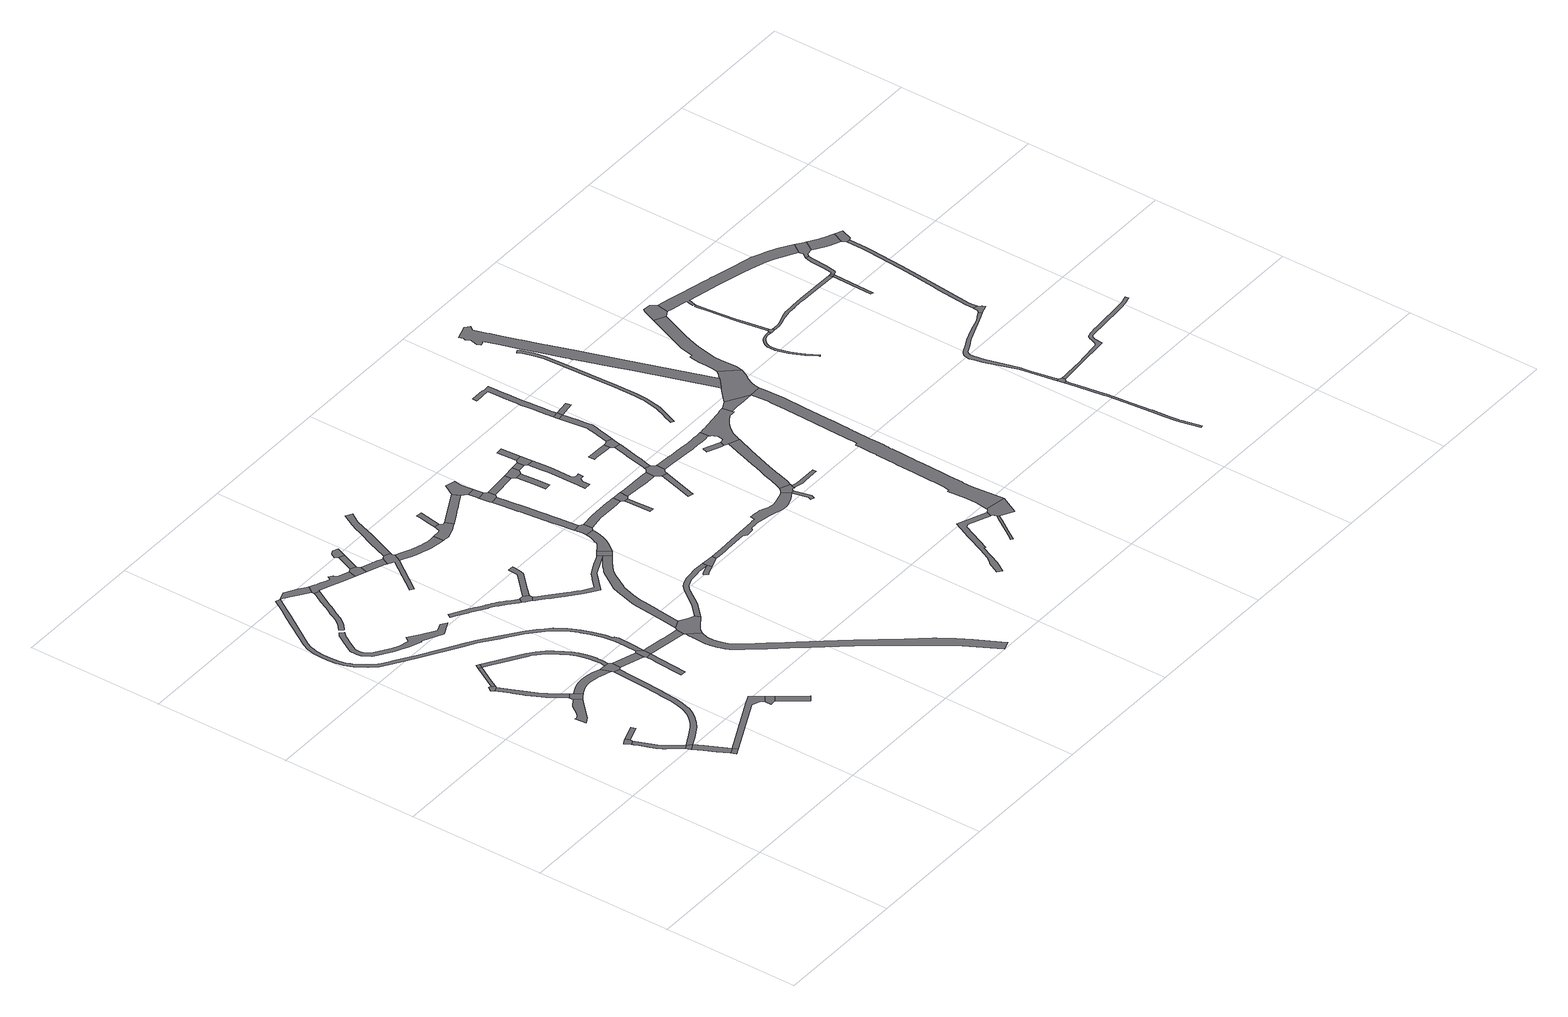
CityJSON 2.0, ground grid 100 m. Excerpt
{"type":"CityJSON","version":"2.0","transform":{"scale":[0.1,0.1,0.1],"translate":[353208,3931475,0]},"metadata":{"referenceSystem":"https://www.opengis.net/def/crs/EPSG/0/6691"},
"CityObjects":{
"road1":{"type":"Road","geometry":[{"type":"MultiSurface","lod":"1","boundaries":[[[0,1,2,3,4,5,6]]]}]},
"road2":{"type":"Road","attributes":{"RoadStructureAttribute.sectionType":"1"},"geometry":[{"type":"MultiSurface","lod":"1","boundaries":[[[7,8,9,10,11,12,6,5,13,14,15,16,17,18,19,20]]]}]},
"road3":{"type":"Road","geometry":[{"type":"MultiSurface","lod":"1","boundaries":[[[19,21,22,20]]]}]},
"road4":{"type":"Road","geometry":[{"type":"MultiSurface","lod":"1","boundaries":[[[0,23,24,25,26,1]]]}]},
"road5":{"type":"Road","attributes":{"RoadStructureAttribute.sectionType":"7"},"geometry":[{"type":"MultiSurface","lod":"1","boundaries":[[[27,28,29,30,31,32,22,21]]]}]},
"road6":{"type":"Road","geometry":[{"type":"MultiSurface","lod":"1","boundaries":[[[29,33,34,30]]]}]},
"road7":{"type":"Road","attributes":{"RoadStructureAttribute.sectionType":"1"},"geometry":[{"type":"MultiSurface","lod":"1","boundaries":[[[35,36,37,38,39,40,41,42,43,44,45,46]]]}]},
"road8":{"type":"Road","geometry":[{"type":"MultiSurface","lod":"1","boundaries":[[[47,48,49,50,51,52,53,54,55]]]}]},
"road9":{"type":"Road","attributes":{"RoadStructureAttribute.sectionType":"1"},"geometry":[{"type":"MultiSurface","lod":"1","boundaries":[[[52,56,57,58,59,60,61,62,63,64,65,66,67,68,69,70,71,72,73,74,75,53]]]}]},
"road10":{"type":"Road","attributes":{"RoadStructureAttribute.sectionType":"1"},"geometry":[{"type":"MultiSurface","lod":"1","boundaries":[[[76,77,55,54,78,79]]]}]},
"road11":{"type":"Road","geometry":[{"type":"MultiSurface","lod":"1","boundaries":[[[80,68,67,46,45,81,82,83]]]}]},
"road12":{"type":"Road","attributes":{"RoadStructureAttribute.sectionType":"1"},"geometry":[{"type":"MultiSurface","lod":"1","boundaries":[[[84,85,86,87,88,89,90,91,92,93,94,95,96,97,20,22,98,99,100,101,102,103,104,105,106,107,108,109,110,111,112,113,114,115]]]}]},
"road13":{"type":"Road","geometry":[{"type":"MultiSurface","lod":"1","boundaries":[[[116,117,76,79]]]}]},
"road14":{"type":"Road","attributes":{"RoadStructureAttribute.sectionType":"1"},"geometry":[{"type":"MultiSurface","lod":"1","boundaries":[[[118,119,30,34,120,121,122,123,124]]]}]},
"road15":{"type":"Road","attributes":{"RoadStructureAttribute.sectionType":"1"},"geometry":[{"type":"MultiSurface","lod":"1","boundaries":[[[125,126,127,128,129,130,131,132,133,134,135,136,137,138,139,140,141,142,143,144,145,146,147,148,80,83]]]}]},
"road16":{"type":"Road","attributes":{"RoadStructureAttribute.sectionType":"1"},"geometry":[{"type":"MultiSurface","lod":"1","boundaries":[[[149,150,151,152,153,154,155,156,157,158,159,160,161,162,163,164,165,166,167,168,169,170,171,172,173,174,175,176,177,178,179,180,181,182,183,184,185]]]}]},
"road17":{"type":"Road","attributes":{"RoadStructureAttribute.sectionType":"1"},"geometry":[{"type":"MultiSurface","lod":"1","boundaries":[[[186,187,188,189,190,191,192,193,194,195,196,197,198,199,200,201,202,203,204,205,206,207,208,209,210,211,212,213,214,215,216,217,218,219,220,221,222,116,79]]]}]},
"road18":{"type":"Road","attributes":{"RoadStructureAttribute.sectionType":"1"},"geometry":[{"type":"MultiSurface","lod":"1","boundaries":[[[223,224,225,226,227,228,229,230,231,232,233,234,235,236,237,238,239,240,241,242,243,244,245,246,247,248,249,250,251,252,253,254,255,256,257,258,259,260,261,262,263,264,265,266,267,268,269,270,271,272,273,274,275,276,277,278,279,280,281,282,283,284,285,286,287,288,289,290,291,292,293,294,295,296,297,298,299]]]}]},
"road19":{"type":"Road","attributes":{"RoadStructureAttribute.sectionType":"1"},"geometry":[{"type":"MultiSurface","lod":"1","boundaries":[[[300,301,302,303,304,305,306,307,308,309,310,311,312,313,314,315,316,317,318,319,320,321,322]]]}]},
"road20":{"type":"Road","geometry":[{"type":"MultiSurface","lod":"1","boundaries":[[[323,204,203,137,136,84,115,324]]]}]},
"road21":{"type":"Road","geometry":[{"type":"MultiSurface","lod":"1","boundaries":[[[325,124,123,326,327,328]]]}]},
"road22":{"type":"Road","attributes":{"RoadStructureAttribute.sectionType":"1"},"geometry":[{"type":"MultiSurface","lod":"1","boundaries":[[[329,330,331,332,333,334,299]]]}]},
"road23":{"type":"Road","attributes":{"RoadStructureAttribute.sectionType":"1"},"geometry":[{"type":"MultiSurface","lod":"1","boundaries":[[[335,336,337,338,325,328]]]}]},
"road24":{"type":"Road","attributes":{"RoadStructureAttribute.sectionType":"7"},"geometry":[{"type":"MultiSurface","lod":"1","boundaries":[[[339,340,323,324]]]}]},
"road25":{"type":"Road","attributes":{"RoadStructureAttribute.sectionType":"1"},"geometry":[{"type":"MultiSurface","lod":"1","boundaries":[[[341,342,343,344,345,346,347]]]}]},
"road26":{"type":"Road","geometry":[{"type":"MultiSurface","lod":"1","boundaries":[[[347,260,259,340,339,341]]]}]},
"road27":{"type":"Road","geometry":[{"type":"MultiSurface","lod":"1","boundaries":[[[321,348,349,350,351,352,353,354,355,356,357,358,359,360,361,362,363,331,330,322]]]}]},
"road28":{"type":"Road","attributes":{"RoadStructureAttribute.sectionType":"1"},"geometry":[{"type":"MultiSurface","lod":"1","boundaries":[[[364,365,366,367,368,369,370,371,372,373,374,375,376,377,378,379,380,381,382,383,384,385,386,387,388,389,390,391,392,393,394,395]]]}]},
"road29":{"type":"Road","attributes":{"RoadStructureAttribute.sectionType":"1"},"geometry":[{"type":"MultiSurface","lod":"1","boundaries":[[[396,397,398,399,400,401,402,260,347,403]]]}]},
"road30":{"type":"Road","geometry":[{"type":"MultiSurface","lod":"1","boundaries":[[[404,405,353,352,406,407]]]}]},
"road31":{"type":"Road","attributes":{"RoadStructureAttribute.sectionType":"1"},"geometry":[{"type":"MultiSurface","lod":"1","boundaries":[[[405,404,408,409]]]}]},
"road32":{"type":"Road","geometry":[{"type":"MultiSurface","lod":"1","boundaries":[[[410,411,412,413,414,415,364,395]]]}]},
"road33":{"type":"Road","attributes":{"RoadStructureAttribute.sectionType":"1"},"geometry":[{"type":"MultiSurface","lod":"1","boundaries":[[[416,417,418,419,420,421,422,423,424,425,426]]]}]},
"road34":{"type":"Road","geometry":[{"type":"MultiSurface","lod":"1","boundaries":[[[406,427,428,421,420,429,430,431,432,433,434,435,407]]]}]},
"road35":{"type":"Road","geometry":[{"type":"MultiSurface","lod":"1","boundaries":[[[408,436,437,438,439,409]]]}]},
"road36":{"type":"Road","geometry":[{"type":"MultiSurface","lod":"1","boundaries":[[[440,441,442,443,444,445,446,447,448,449,450,451,452,453,454,396,403]]]}]},
"road37":{"type":"Road","attributes":{"RoadStructureAttribute.sectionType":"1"},"geometry":[{"type":"MultiSurface","lod":"1","boundaries":[[[414,455,456,457,458,459,460,461,462,463,464,465,415]]]}]},
"road38":{"type":"Road","geometry":[{"type":"MultiSurface","lod":"1","boundaries":[[[425,466,467,468,469,470,471,472,473,474,475,476,477,478,479,480,481,482,483,484,485,486,487,488,489,490,491,492,493,494,495,496,497,426]]]}]},
"road39":{"type":"Road","attributes":{"RoadStructureAttribute.sectionType":"1"},"geometry":[{"type":"MultiSurface","lod":"1","boundaries":[[[498,499,500,501,502,503,504,505,506,507,508,509,510,511,512,513,514,515,516,413,412,517,518,519,520,521,522,523,524,525,526,527,528,529,530,531,532,533,534,535,536]]]}]},
"road40":{"type":"Road","attributes":{"RoadStructureAttribute.sectionType":"1"},"geometry":[{"type":"MultiSurface","lod":"1","boundaries":[[[440,537,538,539,540,541,542,543,544,545,546,547,548,549,550,551,552,553,554,555,556,557,558,559,560,561,562,563,564,565,566,567,568,569,570,571,572,573,574,575,576,577,578,579,580,581,582,583,584,585,586,587,588,589,590,591,592,593,594,595,596,597,598,599,600,601,602,603,441]]]}]},
"road41":{"type":"Road","attributes":{"RoadStructureAttribute.sectionType":"1"},"geometry":[{"type":"MultiSurface","lod":"1","boundaries":[[[418,604,605,606,607,608,609,610,611,612,613,419]]]}]},
"road42":{"type":"Road","attributes":{"RoadStructureAttribute.sectionType":"1"},"geometry":[{"type":"MultiSurface","lod":"1","boundaries":[[[614,615,616,617,618,619,620,621,622,623,624,625,626,627,628,629,630,454,453,631,632,633,634,635,636,637,638,639,640,641,642,643,644,645,646,647,648,536]]]}]},
"road43":{"type":"Road","attributes":{"RoadStructureAttribute.sectionType":"1"},"geometry":[{"type":"MultiSurface","lod":"1","boundaries":[[[649,650,651,652,653,654,655,656,657,448,447,658,659,660,661,662,663,664,665,666,667]]]}]},
"road44":{"type":"Road","geometry":[{"type":"MultiSurface","lod":"1","boundaries":[[[668,669,670,671,672,673,481,480,674,675,676,677,678,679,680,681,682,683]]]}]},
"road45":{"type":"Road","attributes":{"RoadStructureAttribute.sectionType":"1"},"geometry":[{"type":"MultiSurface","lod":"1","boundaries":[[[684,685,686,687,688,668,683]]]}]},
"road46":{"type":"Road","geometry":[{"type":"MultiSurface","lod":"1","boundaries":[[[689,690,691,692,693,694,498,536,648]]]}]},
"road47":{"type":"Road","attributes":{"RoadStructureAttribute.sectionType":"1"},"geometry":[{"type":"MultiSurface","lod":"1","boundaries":[[[695,696,697,698,699,667]]]}]},
"road48":{"type":"Road","attributes":{"RoadStructureAttribute.sectionType":"1"},"geometry":[{"type":"MultiSurface","lod":"1","boundaries":[[[700,701,702,703,704,705,706,707,692,691,708,709,710,711,712,713,714,715,716,717]]]}]},
"road49":{"type":"Road","attributes":{"RoadStructureAttribute.sectionType":"1"},"geometry":[{"type":"MultiSurface","lod":"1","boundaries":[[[718,719,720,721,722,681,680,723,724,725,726,727,728,729,730]]]}]},
"road50":{"type":"Road","geometry":[{"type":"MultiSurface","lod":"1","boundaries":[[[649,667,699,731,732]]]}]},
"road51":{"type":"Road","geometry":[{"type":"MultiSurface","lod":"1","boundaries":[[[733,734,735,736,737,738,739,740,700,717]]]}]},
"road52":{"type":"Road","attributes":{"RoadStructureAttribute.sectionType":"1"},"geometry":[{"type":"MultiSurface","lod":"1","boundaries":[[[741,742,743,744,745,746,747,748,749,750,751,736,735,752,753,754,755,756,757,758,759,760,761,762,763,764,765,766]]]}]},
"road53":{"type":"Road","geometry":[{"type":"MultiSurface","lod":"1","boundaries":[[[767,768,769,766,765,770,771]]]}]},
"road54":{"type":"Road","geometry":[{"type":"MultiSurface","lod":"1","boundaries":[[[772,773,774,775,776,718,730,777,778,779,780,781,782,783,784,785,786]]]}]},
"road55":{"type":"Road","attributes":{"RoadStructureAttribute.sectionType":"1"},"geometry":[{"type":"MultiSurface","lod":"1","boundaries":[[[787,778,777,788,768,767]]]}]},
"road56":{"type":"Road","attributes":{"RoadStructureAttribute.sectionType":"1"},"geometry":[{"type":"MultiSurface","lod":"1","boundaries":[[[789,790,791,792,793,794,795,796,797,798,799,800,801,802,803,734,733]]]}]},
"road57":{"type":"Road","attributes":{"RoadStructureAttribute.sectionType":"1"},"geometry":[{"type":"MultiSurface","lod":"1","boundaries":[[[770,804,805,771]]]}]},
"road58":{"type":"Road","attributes":{"RoadStructureAttribute.sectionType":"1"},"geometry":[{"type":"MultiSurface","lod":"1","boundaries":[[[806,807,808,809]]]}]},
"road59":{"type":"Road","attributes":{"RoadStructureAttribute.sectionType":"1"},"geometry":[{"type":"MultiSurface","lod":"1","boundaries":[[[810,811,812,813,814,815]]]}]},
"road60":{"type":"Road","geometry":[{"type":"MultiSurface","lod":"1","boundaries":[[[816,817,794,793,806,809,818,819]]]}]},
"road61":{"type":"Road","attributes":{"RoadStructureAttribute.sectionType":"1"},"geometry":[{"type":"MultiSurface","lod":"1","boundaries":[[[731,820,821,822,823,824,825,826,827,828,829,830,831,832,833,834,835,836,837,838,839,840,841,842,843,844,845,846,847,848,849,850,851,852,853,854,855,856,857,858,859,860,861,862,863,732]]]}]},
"road62":{"type":"Road","geometry":[{"type":"MultiSurface","lod":"1","boundaries":[[[804,815,814,864,865,805]]]}]},
"road63":{"type":"Road","attributes":{"RoadStructureAttribute.sectionType":"1"},"geometry":[{"type":"MultiSurface","lod":"1","boundaries":[[[866,865,864,867]]]}]},
"road64":{"type":"Road","geometry":[{"type":"MultiSurface","lod":"1","boundaries":[[[868,869,870,871,872,873,874,875,876,877,878,879,880,881,882,883,884]]]}]},
"road65":{"type":"Road","geometry":[{"type":"MultiSurface","lod":"1","boundaries":[[[884,883,885,886,866,867]]]}]},
"road66":{"type":"Road","attributes":{"RoadStructureAttribute.sectionType":"1"},"geometry":[{"type":"MultiSurface","lod":"1","boundaries":[[[887,888,889,890,891,892,819,818,893,894,895,896,897,898,899,900,901,902]]]}]},
"road67":{"type":"Road","attributes":{"RoadStructureAttribute.sectionType":"1"},"geometry":[{"type":"MultiSurface","lod":"1","boundaries":[[[885,903,904,886]]]}]},
"road68":{"type":"Road","attributes":{"RoadStructureAttribute.sectionType":"1"},"geometry":[{"type":"MultiSurface","lod":"1","boundaries":[[[905,906,907,908,909,910]]]}]},
"road69":{"type":"Road","geometry":[{"type":"MultiSurface","lod":"1","boundaries":[[[911,912,913,914,915,916,917,902,901,918,905,910]]]}]},
"road70":{"type":"Road","attributes":{"RoadStructureAttribute.sectionType":"1"},"geometry":[{"type":"MultiSurface","lod":"1","boundaries":[[[919,920,921,922,923,924,925,926,927,928,929,930,931,932,933,934,935,936,937,938]]]}]},
"road71":{"type":"Road","attributes":{"RoadStructureAttribute.sectionType":"1"},"geometry":[{"type":"MultiSurface","lod":"1","boundaries":[[[939,940,941,942,943,944,945,946]]]}]},
"road72":{"type":"Road","attributes":{"RoadStructureAttribute.sectionType":"1"},"geometry":[{"type":"MultiSurface","lod":"1","boundaries":[[[842,947,948,949,950,951,952,953]]]}]},
"road73":{"type":"Road","attributes":{"RoadStructureAttribute.sectionType":"1"},"geometry":[{"type":"MultiSurface","lod":"1","boundaries":[[[915,954,955,956,957,958,959,960,961,962,963,964,965,966,967,968,969,916]]]}]},
"road74":{"type":"Road","geometry":[{"type":"MultiSurface","lod":"1","boundaries":[[[970,971,972,973,974,975,976,843,842,953]]]}]},
"road75":{"type":"Road","geometry":[{"type":"MultiSurface","lod":"1","boundaries":[[[945,962,961,977,978,979,980,981,946]]]}]},
"road76":{"type":"Road","attributes":{"RoadStructureAttribute.sectionType":"1"},"geometry":[{"type":"MultiSurface","lod":"1","boundaries":[[[982,983,984,985,986,987,988,989,990,991,992]]]}]},
"road77":{"type":"Road","attributes":{"RoadStructureAttribute.sectionType":"1"},"geometry":[{"type":"MultiSurface","lod":"1","boundaries":[[[972,993,994,995,996,997,998,999,1000,1001,1002,973]]]}]},
"road78":{"type":"Road","attributes":{"RoadStructureAttribute.sectionType":"1"},"geometry":[{"type":"MultiSurface","lod":"1","boundaries":[[[1003,1004,1005,1006,1007,1008,1009,1010,1011,1012,1013,1014,1015,1016,1017,1018,913,912,1019,1020,1021,1022,1023,1024,1025,1026,1027,1028,1029,1030,1031]]]}]},
"road79":{"type":"Road","attributes":{"RoadStructureAttribute.sectionType":"1"},"geometry":[{"type":"MultiSurface","lod":"1","boundaries":[[[979,1032,1033,1034,1035,1036,1037,1038,1039,1040,1041,1042,1043,1044,1045,1046,1047,1048,1049,1050,1051,1052,980]]]}]},
"road80":{"type":"Road","attributes":{"RoadStructureAttribute.sectionType":"1"},"geometry":[{"type":"MultiSurface","lod":"1","boundaries":[[[1053,1054,1055,1056,1057,1058,1059,1060,1061,1062,1063,1064,975,974,1065,1066,1067,1068,1069,1070,1071,1072,1073]]]}]},
"road81":{"type":"Road","geometry":[{"type":"MultiSurface","lod":"1","boundaries":[[[1074,1075,1045,1044,1076]]]}]},
"road82":{"type":"Road","attributes":{"RoadStructureAttribute.sectionType":"1"},"geometry":[{"type":"MultiSurface","lod":"1","boundaries":[[[1077,1078,1079,1080,1081,1082,1083,1084,1085,1086,1087,1088,1089,1090,1091,1092,1093,1094,1095,1096,1097,1098,1099,1100,1101,1102,1103,1104,1105,1106,1107,1108,1109,1110,1111,1112,1113,1114,1115,1116,1117,1118,1119,1074,1076]]]}]},
"road83":{"type":"Road","geometry":[{"type":"MultiSurface","lod":"1","boundaries":[[[1120,1121,982,992,1122,1123,1124,1125,919,938]]]}]},
"road84":{"type":"Road","geometry":[{"type":"MultiSurface","lod":"1","boundaries":[[[1126,1127,1128,1129,1130,1131,1132,1133]]]}]},
"road85":{"type":"Road","attributes":{"RoadStructureAttribute.sectionType":"1"},"geometry":[{"type":"MultiSurface","lod":"1","boundaries":[[[1044,1134,1135,1076]]]}]},
"road86":{"type":"Road","geometry":[{"type":"MultiSurface","lod":"1","boundaries":[[[1136,1137,1138,1139,1140,1126,1133,1073,1072,1141,1142,1143,1144,1145,1146,1147,1148,1149,1150,1151,1152,1153,1154,1155,1156,1157,1158,1159,1160,1161,1162,1163,1164,1165,1166,1167,1168,1169,1170,1171,1003,1031]]]}]},
"road87":{"type":"Road","attributes":{"RoadStructureAttribute.sectionType":"1"},"geometry":[{"type":"MultiSurface","lod":"1","boundaries":[[[1123,1172,1173,1174,1175,1176,1177,1178,1179,1180,1181,1182,1183,1184,1185,1186,1187,1188,1189,1190,1191,1192,1193,1194,1195,1196,1197,1198,1199,1200,1201,1202,1203,1204,1205,1206,1207,1208,1209,1210,1211,1212,1213,1214,1215,1216,1217,1218,1219,1220,1221,1222,1223,1224,1225,1226,1227,1228,1229,1230,1231,1232,1233,1234,1235,1236,1237,1238,1239,1240,1241,1242,1243,1244,1245,1246,1247,1248,1124]]]}]},
"road88":{"type":"Road","attributes":{"RoadStructureAttribute.sectionType":"1"},"geometry":[{"type":"MultiSurface","lod":"1","boundaries":[[[1249,1250,1251,1252,1253,1254,1255,1256,1257,1258,1259,1260,1261,1262,1263,1264,1265,1266,1267,1268,1269,1270,1271,1272,1273,1274,1275,1276,1277]]]}]},
"road89":{"type":"Road","attributes":{"RoadStructureAttribute.sectionType":"1"},"geometry":[{"type":"MultiSurface","lod":"1","boundaries":[[[1278,1279,1160,1159,1280,1281,1213]]]}]},
"road90":{"type":"Road","attributes":{"RoadStructureAttribute.sectionType":"1"},"geometry":[{"type":"MultiSurface","lod":"1","boundaries":[[[1282,1283,1284,1285,1286,1287,1288,1289,1290,1291,1292,1293,1294,1295,1296,1297,1298,1299,1300,1301,1302,1303,1304,1305,1306,1307,1308,1309,1310,1311,1312,1313,1314,1315,1316,1317,1318,1319,1320,1321,1322]]]}]},
"road91":{"type":"Road","geometry":[{"type":"MultiSurface","lod":"1","boundaries":[[[1321,1323,1278,1213,1212,1324,1325,1326,1327,1328,1329,1330,1331,1332,1333,1334,1335,1322]]]}]},
"road92":{"type":"Road","attributes":{"RoadStructureAttribute.sectionType":"1"},"geometry":[{"type":"MultiSurface","lod":"1","boundaries":[[[1336,1337,1338,1339,1340,1341,1342,1343,1344,1345,1346,1347,1330,1329,1348,1349,1350,1351,1352,1353,1354,1355,1356,1357,1358]]]}]},
"road93":{"type":"Road","attributes":{"RoadStructureAttribute.sectionType":"1"},"geometry":[{"type":"MultiSurface","lod":"1","boundaries":[[[1359,1360,1361,1362,1363,1364,1365,1366,1367,1368,1369,1370,1371,1372,1373,1374,1375,1376,1377,1378,1379,1380,1381,1382,1383,1384,1385,1386,1387,1388,1389,1390,1391,1392,1393,1394]]]}]},
"road94":{"type":"Road","geometry":[{"type":"MultiSurface","lod":"1","boundaries":[[[1395,1396,1397,1398,1358,1357,1399,1400]]]}]},
"road95":{"type":"Road","geometry":[{"type":"MultiSurface","lod":"1","boundaries":[[[1401,1402,1403,1404,1405,1406,1407,1408,1394,1393,1409,1410]]]}]},
"road96":{"type":"Road","attributes":{"RoadStructureAttribute.sectionType":"1"},"geometry":[{"type":"MultiSurface","lod":"1","boundaries":[[[1411,1412,1413,1414,1415,1416,1417,1418,1419,1420,1421,1422,1423,1424,1425,1426,1427,1428,1429,1430,1431,1432,1433,1434,1435]]]}]},
"road97":{"type":"Road","attributes":{"RoadStructureAttribute.sectionType":"1"},"geometry":[{"type":"MultiSurface","lod":"1","boundaries":[[[1436,1437,1438,1439,1440,1441,1442,1443,1444,1445,1446,1406,1405]]]}]},
"road98":{"type":"Road","geometry":[{"type":"MultiSurface","lod":"1","boundaries":[[[1447,1448,1449,1450,1451,1452,1453,1454,1455,1425,1424]]]}]},
"road99":{"type":"Road","attributes":{"RoadStructureAttribute.sectionType":"1"},"geometry":[{"type":"MultiSurface","lod":"1","boundaries":[[[1456,1457,1458,1459,1460,1461,1462,1463,1464,1465,1466,1467,1468,1469,1470,1471,1472,1455,1454,1473,1474,1475,1476,1477,1478,1479,1480,1481,1482,1483,1484,1485,1486,1487,1488,1489,1490]]]}]},
"road100":{"type":"Road","attributes":{"RoadStructureAttribute.sectionType":"1"},"geometry":[{"type":"MultiSurface","lod":"1","boundaries":[[[1491,1492,1493,1494,1495,1496,1497,1498,1499,1500,1501,1502,1503,1504,1401,1410,1505,1506,1507,1508,1509,1510,1511,1512,1513,1514,1515,1516,1517,1518]]]}]},
"road101":{"type":"Road","attributes":{"RoadStructureAttribute.sectionType":"1"},"geometry":[{"type":"MultiSurface","lod":"1","boundaries":[[[1399,1519,1520,1521,1522,1523,1524,1525,1526,1527,1528,1529,1530,1531,1532,1533,1534,1535,1536,1537,1538,1539,1540,1541,1542,1543,1544,1545,1546,1547,1548,1549,1550,1551,1552,1553,1554,1555,1556,1557,1558,1559,1560,1561,1562,1563,1564,1565,1400]]]}]},
"road102":{"type":"Road","attributes":{"RoadStructureAttribute.sectionType":"1"},"geometry":[{"type":"MultiSurface","lod":"1","boundaries":[[[1566,1567,1568,1569,1570,1571,1572,1573,1574,1575,1576,1577,1578,1579,1580,1581,1582,1583,1584,1585,1586,1587,1588,1589,1590,1451,1450,1591,1592,1593,1594,1595,1596,1597,1598,1599,1600,1601,1602,1603,1604,1605,1606,1607,1608,1609,1610,1611,1612]]]}]},
"road103":{"type":"Road","attributes":{"RoadStructureAttribute.sectionType":"1"},"geometry":[{"type":"MultiSurface","lod":"1","boundaries":[[[1613,1614,1615,1518]]]}]},
"road104":{"type":"Road","geometry":[{"type":"MultiSurface","lod":"1","boundaries":[[[1489,1616,1617,1618,1619,1620,1621,1622,1623,1624,1625,1626,1627,1628,1629,1630,1490]]]}]},
"road105":{"type":"Road","geometry":[{"type":"MultiSurface","lod":"1","boundaries":[[[1491,1518,1615,1631,1632,1633]]]}]},
"road106":{"type":"Road","attributes":{"RoadStructureAttribute.sectionType":"1"},"geometry":[{"type":"MultiSurface","lod":"1","boundaries":[[[1632,1634,1635,1636,1637,1638,1639,1640,1641,1642,1643,1644,1645,1633]]]}]},
"road107":{"type":"Road","attributes":{"RoadStructureAttribute.sectionType":"1"},"geometry":[{"type":"MultiSurface","lod":"1","boundaries":[[[1646,1647,1648,1649,1650,1651,1652,1653,1654,1655,1656,1657,1658,1659,1660,1661,1662,1663,1625,1624]]]}]},
"road108":{"type":"Road","geometry":[{"type":"MultiSurface","lod":"1","boundaries":[[[1639,1664,1665,1666,1667,1668,1549,1548,1669,1670,1640]]]}]},
"road109":{"type":"Road","attributes":{"RoadStructureAttribute.sectionType":"1"},"geometry":[{"type":"MultiSurface","lod":"1","boundaries":[[[1671,1672,1673,1674,1666,1665,1675,1676,1677,1678]]]}]},
"road110":{"type":"Road","geometry":[{"type":"MultiSurface","lod":"1","boundaries":[[[1671,1678,1679,1653,1652,1680,1681]]]}]}
},
"vertices":[
[469,1360,0],[458,1393,0],[451,1391,0],[441,1387,0],[408,1367,0],[433,1324,0],[465,1342,0],
[615,1063,0],[545,1157,0],[526,1190,0],[511,1227,0],[482,1306,0],[473,1327,0],[441,1311,0],[453,1279,0],[478,1214,0],[494,1175,0],[515,1138,0],[527,1121,0],[600,1024,0],[633,1040,0],
[617,987,0],[663,1011,0],
[582,1400,0],[585,1401,0],[584,1402,0],[573,1434,0],
[653,918,0],[692,843,0],[734,763,0],[781,785,0],[696,947,0],[694,952,0],
[751,727,0],[798,749,0],
[535,1862,0],[491,1797,0],[474,1781,0],[453,1771,0],[439,1770,0],[444,1690,0],[469,1702,0],[493,1717,0],[507,1730,0],[616,1836,0],[634,1853,0],[597,1904,0],
[393,2403,0],[387,2408,0],[384,2410,0],[359,2379,0],[371,2364,0],[375,2357,0],[411,2373,0],[419,2387,0],[397,2399,0],
[407,2283,0],[416,2264,0],[421,2250,0],[448,2186,0],[449,2185,0],[451,2181,0],[455,2171,0],[484,2108,0],[513,2053,0],[524,2037,0],[563,1982,0],[597,1932,0],[629,1956,0],[548,2073,0],[542,2084,0],[533,2099,0],[518,2126,0],[490,2191,0],[469,2239,0],[449,2285,0],
[503,2583,0],[429,2454,0],[448,2438,0],[524,2569,0],
[649,1938,0],[646,1863,0],[660,1873,0],[681,1886,0],
[985,1863,0],[969,1649,0],[958,1503,0],[956,1476,0],[948,1383,0],[937,1325,0],[925,1284,0],[922,1273,0],[897,1230,0],[872,1194,0],[837,1158,0],[799,1128,0],[709,1078,0],[696,1072,0],[695,1027,0],[727,1043,0],[822,1095,0],[864,1129,0],[903,1168,0],[931,1208,0],[954,1248,0],[956,1252,0],[959,1257,0],[961,1266,0],[976,1316,0],[988,1378,0],[996,1473,0],[998,1501,0],[1011,1670,0],[1015,1729,0],[1017,1753,0],[1024,1848,0],
[541,2596,0],[520,2610,0],
[1277,1024,0],[1209,991,0],[1218,951,0],[1262,937,0],[1286,928,0],[1298,908,0],[1340,940,0],
[689,1891,0],[703,1898,0],[717,1905,0],[730,1909,0],[750,1917,0],[766,1919,0],[794,1922,0],[818,1921,0],[848,1918,0],[883,1910,0],[895,1906,0],[975,1880,0],[952,1949,0],[898,1968,0],[858,1977,0],[823,1981,0],[793,1982,0],[787,1982,0],[759,1979,0],[734,1975,0],[717,1968,0],[704,1964,0],[703,1963,0],[682,1954,0],
[283,3516,0],[258,3497,0],[244,3475,0],[217,3430,0],[189,3383,0],[166,3342,0],[165,3290,0],[170,3258,0],[206,3198,0],[234,3179,0],[332,3115,0],[373,3095,0],[426,3068,0],[514,3033,0],[521,3045,0],[525,3043,0],[666,2970,0],[773,3018,0],[731,3049,0],[670,3023,0],[578,3085,0],[493,3142,0],[468,3106,0],[398,3123,0],[397,3123,0],[346,3149,0],[233,3226,0],[204,3271,0],[200,3297,0],[201,3330,0],[252,3417,0],[254,3420,0],[273,3450,0],[279,3459,0],[283,3464,0],[288,3472,0],[306,3487,0],
[595,2525,0],[633,2501,0],[756,2424,0],[793,2399,0],[810,2388,0],[838,2365,0],[879,2322,0],[889,2308,0],[906,2283,0],[929,2247,0],[940,2230,0],[962,2192,0],[978,2150,0],[991,2110,0],[999,2075,0],[1003,2034,0],[1004,1989,0],[1001,1948,0],[1032,1948,0],[1036,1988,0],[1036,2015,0],[1035,2026,0],[1035,2036,0],[1031,2081,0],[1022,2118,0],[1008,2161,0],[990,2206,0],[967,2246,0],[965,2251,0],[933,2300,0],[904,2342,0],[860,2388,0],[829,2414,0],[808,2428,0],[773,2451,0],[650,2528,0],[578,2573,0],
[312,4036,0],[252,3942,0],[210,3877,0],[47,3623,0],[26,3578,0],[25,3573,0],[13,3521,0],[7,3461,0],[6,3402,0],[12,3342,0],[16,3324,0],[23,3288,0],[48,3228,0],[99,3151,0],[146,3098,0],[232,3039,0],[294,2999,0],[377,2946,0],[628,2794,0],[713,2743,0],[836,2652,0],[896,2611,0],[899,2608,0],[966,2559,0],[1031,2501,0],[1065,2465,0],[1104,2428,0],[1150,2357,0],[1185,2283,0],[1188,2276,0],[1210,2215,0],[1233,2131,0],[1246,2045,0],[1246,2038,0],[1245,1973,0],[1245,1950,0],[1241,1881,0],[1275,1845,0],[1285,1947,0],[1286,2048,0],[1281,2078,0],[1271,2076,0],[1262,2137,0],[1238,2224,0],[1219,2280,0],[1213,2295,0],[1176,2372,0],[1165,2389,0],[1127,2447,0],[1086,2486,0],[1053,2522,0],[1052,2523,0],[985,2582,0],[913,2635,0],[853,2676,0],[730,2768,0],[658,2811,0],[624,2831,0],[393,2971,0],[254,3060,0],[224,3081,0],[184,3108,0],[166,3121,0],[123,3169,0],[75,3242,0],[64,3267,0],[52,3297,0],[41,3347,0],[36,3404,0],[37,3459,0],[43,3516,0],[53,3560,0],[55,3568,0],[74,3610,0],[239,3862,0],[276,3918,0],[345,4025,0],
[512,3863,0],[477,3800,0],[450,3748,0],[433,3716,0],[411,3677,0],[399,3654,0],[397,3649,0],[380,3618,0],[351,3576,0],[304,3533,0],[327,3506,0],[335,3512,0],[358,3533,0],[377,3551,0],[412,3602,0],[438,3650,0],[462,3693,0],[477,3721,0],[485,3735,0],[527,3814,0],[554,3862,0],[558,3870,0],[524,3887,0],
[1046,1923,0],[1044,1859,0],
[1379,888,0],[1298,899,0],[1299,857,0],[1339,858,0],
[361,4015,0],[521,3905,0],[557,3956,0],[530,3971,0],[500,3994,0],[412,4048,0],
[1341,854,0],[1473,674,0],[1499,692,0],[1517,704,0],
[1219,1803,0],[1224,1868,0],
[1230,1782,0],[1230,1781,0],[1227,1737,0],[1225,1712,0],[1210,1501,0],[1250,1498,0],[1271,1784,0],
[563,3880,0],[582,3872,0],[644,3849,0],[731,3814,0],[819,3781,0],[835,3840,0],[753,3870,0],[742,3899,0],[713,3916,0],[701,3890,0],[674,3900,0],[632,3918,0],[614,3926,0],[610,3928,0],[596,3936,0],[577,3944,0],
[1244,2797,0],[1222,2817,0],[1185,2848,0],[1178,2854,0],[1165,2865,0],[1142,2885,0],[1130,2895,0],[1122,2901,0],[1108,2910,0],[1102,2914,0],[1096,2918,0],[1065,2935,0],[1061,2938,0],[1012,2969,0],[1007,2972,0],[981,2989,0],[970,2996,0],[903,3035,0],[849,3070,0],[829,3040,0],[873,3013,0],[938,2973,0],[944,2969,0],[994,2938,0],[1049,2903,0],[1052,2902,0],[1101,2871,0],[1111,2862,0],[1112,2861,0],[1154,2827,0],[1211,2778,0],[1222,2768,0],
[1571,1801,0],[1459,1817,0],[1425,1822,0],[1413,1825,0],[1338,1836,0],[1322,1839,0],[1290,1843,0],[1564,1740,0],
[903,3835,0],[862,3852,0],[897,3752,0],[918,3808,0],
[960,3965,0],[918,3982,0],
[1233,2759,0],[1245,2750,0],[1279,2722,0],[1310,2748,0],[1311,2772,0],[1281,2799,0],
[1145,3715,0],[1144,3732,0],[1149,3742,0],[1099,3761,0],[1076,3747,0],[1048,3691,0],[1093,3668,0],[909,3418,0],[934,3400,0],[1120,3654,0],[1151,3711,0],
[910,3747,0],[1022,3704,0],[1064,3752,0],[1032,3766,0],[1014,3771,0],[1002,3776,0],[992,3780,0],[961,3791,0],[954,3794,0],
[991,4038,0],[950,4055,0],[923,4043,0],[903,4008,0],
[1570,1730,0],[1643,1650,0],[1669,1688,0],[1712,1718,0],[1724,1725,0],[1738,1733,0],[1767,1754,0],[1771,1757,0],[1759,1795,0],[1723,1808,0],[1713,1814,0],[1665,1840,0],[1656,1845,0],[1648,1846,0],[1585,1816,0],
[1358,2819,0],[1461,2922,0],[1464,2924,0],[1474,2936,0],[1481,2958,0],[1486,2977,0],[1491,3032,0],[1451,3035,0],[1450,3028,0],[1445,2962,0],[1423,2940,0],
[1150,3640,0],[1205,3613,0],[1220,3606,0],[1228,3601,0],[1264,3589,0],[1272,3587,0],[1305,3577,0],[1315,3574,0],[1317,3573,0],[1345,3564,0],[1358,3563,0],[1383,3560,0],[1413,3555,0],[1417,3554,0],[1457,3550,0],[1453,3624,0],[1423,3624,0],[1396,3624,0],[1382,3626,0],[1375,3628,0],[1359,3631,0],[1338,3635,0],[1325,3637,0],[1296,3647,0],[1282,3651,0],[1263,3658,0],[1260,3659,0],[1250,3665,0],[1238,3669,0],[1219,3679,0],[1188,3692,0],[1163,3704,0],
[1902,2672,0],[1891,2665,0],[1837,2640,0],[1830,2637,0],[1764,2605,0],[1739,2592,0],[1731,2588,0],[1728,2587,0],[1697,2557,0],[1688,2550,0],[1622,2485,0],[1555,2530,0],[1530,2552,0],[1513,2565,0],[1500,2576,0],[1479,2594,0],[1461,2609,0],[1405,2658,0],[1336,2719,0],[1294,2707,0],[1301,2701,0],[1307,2695,0],[1320,2685,0],[1323,2681,0],[1361,2650,0],[1371,2640,0],[1402,2613,0],[1439,2580,0],[1470,2553,0],[1504,2524,0],[1532,2500,0],[1575,2471,0],[1625,2439,0],[1740,2549,0],[1752,2561,0],[1779,2572,0],[1831,2597,0],[1879,2619,0],[1922,2639,0],
[1570,1702,0],[1570,1693,0],[1570,1685,0],[1569,1668,0],[1567,1649,0],[1563,1588,0],[1565,1566,0],[1566,1553,0],[1567,1535,0],[1568,1532,0],[1578,1484,0],[1581,1476,0],[1595,1436,0],[1596,1434,0],[1606,1410,0],[1622,1384,0],[1660,1331,0],[1753,1219,0],[1838,1116,0],[1839,1115,0],[1840,1114,0],[1843,1109,0],[1926,1007,0],[2102,793,0],[2104,791,0],[2222,641,0],[2428,355,0],[2487,272,0],[2641,2,0],[2707,25,0],[2707,30,0],[2603,224,0],[2546,317,0],[2533,337,0],[2505,377,0],[2475,420,0],[2470,428,0],[2469,430,0],[2467,432,0],[2465,435,0],[2293,649,0],[2269,678,0],[2247,706,0],[2207,757,0],[2151,828,0],[2149,830,0],[2088,905,0],[1973,1045,0],[1959,1061,0],[1942,1083,0],[1933,1093,0],[1929,1098,0],[1922,1112,0],[1876,1165,0],[1799,1258,0],[1708,1368,0],[1672,1417,0],[1659,1438,0],[1651,1458,0],[1645,1473,0],[1636,1501,0],[1633,1515,0],[1628,1540,0],[1625,1553,0],[1624,1559,0],[1626,1595,0],[1626,1604,0],
[1152,3751,0],[1233,3951,0],[1290,4105,0],[1337,4180,0],[1294,4205,0],[1244,4116,0],[1224,4074,0],[1204,4024,0],[1155,3902,0],[1102,3768,0],
[1833,2572,0],[1809,2549,0],[1789,2532,0],[1765,2501,0],[1719,2429,0],[1690,2381,0],[1672,2332,0],[1672,2331,0],[1669,2323,0],[1666,2314,0],[1659,2294,0],[1629,2193,0],[1625,2150,0],[1614,2046,0],[1610,2008,0],[1606,1972,0],[1605,1969,0],[1665,1958,0],[1669,1990,0],[1671,2005,0],[1675,2033,0],[1686,2141,0],[1692,2174,0],[1705,2240,0],[1724,2301,0],[1740,2339,0],[1741,2341,0],[1772,2397,0],[1804,2449,0],[1814,2466,0],[1839,2496,0],[1901,2548,0],[1918,2560,0],[1944,2579,0],[1959,2589,0],
[2234,2079,0],[2153,2083,0],[2152,2083,0],[2087,2074,0],[2043,2068,0],[2003,2056,0],[1968,2038,0],[1937,2008,0],[1844,1881,0],[1871,1859,0],[1954,1972,0],[1961,1983,0],[1989,2009,0],[2016,2024,0],[2050,2034,0],[2092,2040,0],[2111,2042,0],[2154,2048,0],[2232,2044,0],
[1534,3679,0],[1526,3634,0],[1525,3633,0],[1492,3628,0],[1472,3626,0],[1469,3626,0],[1468,3549,0],[1482,3548,0],[1506,3546,0],[1566,3565,0],[1572,3568,0],[1616,3590,0],[1636,3600,0],[1609,3655,0],[1596,3652,0],[1574,3672,0],
[1603,3832,0],[1576,3837,0],[1564,3839,0],[1558,3806,0],[1547,3746,0],
[1967,2595,0],[1985,2610,0],[1995,2618,0],[1941,2698,0],[1937,2695,0],[1911,2677,0],
[2153,2017,0],[2142,2009,0],[2163,1982,0],[2168,1986,0],[2243,2011,0],
[2036,2849,0],[2035,2845,0],[2030,2813,0],[2021,2786,0],[2012,2766,0],[2009,2754,0],[1999,2737,0],[1963,2712,0],[2025,2653,0],[2039,2673,0],[2065,2714,0],[2077,2739,0],[2084,2760,0],[2086,2771,0],[2088,2779,0],[2096,2812,0],[2099,2836,0],[2100,2846,0],
[1873,3792,0],[1766,3737,0],[1711,3707,0],[1637,3668,0],[1628,3664,0],[1662,3612,0],[1696,3631,0],[1741,3656,0],[1772,3673,0],[1776,3674,0],[1823,3700,0],[1869,3725,0],[1900,3740,0],
[2324,2039,0],[2326,2074,0],
[2118,2866,0],[2115,2928,0],[2090,2947,0],[2032,2939,0],[2033,2926,0],[2034,2918,0],[2037,2892,0],[2037,2874,0],
[1963,3501,0],[1966,3480,0],[1967,3472,0],[1982,3347,0],[1983,3339,0],[2005,3157,0],[2008,3129,0],[2009,3124,0],[2020,3033,0],[2027,2973,0],[2032,2940,0],[2089,2953,0],[2082,3016,0],[2071,3107,0],[2065,3162,0],[2062,3186,0],[2062,3187,0],[2060,3200,0],[2056,3233,0],[2045,3334,0],[2041,3366,0],[2034,3426,0],[2025,3495,0],[2021,3522,0],[2018,3544,0],[1958,3536,0],
[2007,3636,0],[1946,3628,0],[1956,3551,0],[2034,3568,0],[2029,3618,0],
[1922,3875,0],[1909,3849,0],[1894,3822,0],[1889,3813,0],[1880,3795,0],[1938,3708,0],[1998,3714,0],[1993,3755,0],[1992,3777,0],[1991,3786,0],[1990,3796,0],[1991,3815,0],[1993,3834,0],[1996,3858,0],[1997,3860,0],
[1999,3701,0],[1944,3643,0],
[2234,2882,0],[2378,2883,0],[2413,2883,0],[2446,2883,0],[2450,2882,0],[2452,2943,0],[2428,2943,0],[2418,2943,0],[2390,2944,0],[2352,2944,0],[2313,2944,0],[2275,2943,0],[2265,2943,0],[2237,2942,0],[2229,2941,0],
[2235,3587,0],[2230,3636,0],
[2468,2864,0],[2476,2668,0],[2506,2669,0],[2498,2861,0],
[2267,3439,0],[2274,3346,0],[2324,3350,0],[2316,3454,0],[2309,3565,0],[2259,3563,0],
[2505,2941,0],[2467,2942,0],[2518,2879,0],[2522,2939,0],
[2357,2037,0],[2426,2039,0],[2452,2040,0],[2498,2041,0],[2532,2042,0],[2539,2042,0],[2615,2045,0],[2645,2024,0],[2655,2024,0],[2695,2027,0],[2715,2046,0],[2762,2047,0],[2780,2049,0],[2837,2038,0],[2882,2029,0],[2930,2017,0],[2955,2010,0],[2956,2009,0],[2989,2000,0],[3031,2000,0],[3044,2004,0],[3104,2022,0],[3161,2055,0],[3120,2114,0],[3115,2110,0],[3111,2108,0],[3026,2083,0],[2998,2080,0],[2954,2087,0],[2913,2103,0],[2906,2106,0],[2894,2112,0],[2870,2115,0],[2852,2117,0],[2830,2118,0],[2804,2120,0],[2802,2103,0],[2800,2083,0],[2777,2086,0],[2761,2085,0],[2633,2081,0],[2538,2077,0],[2425,2074,0],[2358,2072,0],
[2332,3596,0],[2327,3645,0],
[2389,3651,0],[2393,3601,0],
[2419,3487,0],[2423,3429,0],[2426,3203,0],[2427,3146,0],[2477,3147,0],[2476,3202,0],[2490,3228,0],[2520,3228,0],[2521,3268,0],[2507,3268,0],[2487,3269,0],[2474,3296,0],[2474,3383,0],[2473,3433,0],[2468,3503,0],[2462,3586,0],[2412,3582,0],
[2456,3675,0],[2406,3671,0],
[2760,2932,0],[2709,2934,0],[2594,2935,0],[2592,2935,0],[2590,2935,0],[2545,2938,0],[2555,2877,0],[2579,2876,0],[2594,2875,0],[2618,2873,0],[2677,2868,0],[2717,2865,0],[2753,2864,0],[2766,2863,0],[2786,2863,0],[2791,2932,0],
[2446,3819,0],[2396,3815,0],
[2822,2829,0],[2781,2692,0],[2744,2567,0],[2782,2556,0],[2790,2583,0],[2860,2818,0],
[2867,2841,0],[2883,2854,0],[2887,2918,0],[2862,2950,0],[2862,2952,0],[2818,2962,0],[2815,2948,0],[2798,2862,0],
[3730,935,0],[3518,1020,0],[3496,973,0],[3454,881,0],[3445,862,0],[3391,743,0],[3347,649,0],[3315,612,0],[3309,605,0],[3261,517,0],[3294,495,0],[3344,574,0],[3377,643,0],[3417,731,0],[3427,725,0],[3427,726,0],[3529,948,0],[3530,949,0],[3558,961,0],[3715,897,0],
[2826,3319,0],[2727,3321,0],[2707,3321,0],[2707,3276,0],[2731,3276,0],[2847,3273,0],[2865,3273,0],[2866,3318,0],
[3180,1967,0],[3186,1941,0],[3179,1920,0],[3204,1910,0],[3214,1939,0],[3208,1966,0],[3187,2060,0],
[2875,3004,0],[2883,3039,0],[2887,3056,0],[2906,3138,0],[2908,3144,0],[2923,3209,0],[2924,3214,0],[2929,3238,0],[2885,3248,0],[2878,3221,0],[2877,3216,0],[2876,3212,0],[2863,3156,0],[2858,3135,0],[2835,3031,0],[2821,2974,0],
[3186,2067,0],[3198,2079,0],[3217,2075,0],[3223,2103,0],[3229,2116,0],[3157,2147,0],[3137,2125,0],
[2935,3264,0],[2941,3291,0],[2947,3314,0],[2903,3329,0],[2884,3318,0],
[3735,858,0],[3707,817,0],[3697,804,0],[3683,784,0],[3639,719,0],[3590,646,0],[3603,637,0],[3651,711,0],[3696,775,0],[3719,809,0],[3747,850,0],
[3225,2074,0],[3291,2062,0],[3319,2063,0],[3360,2063,0],[3411,2065,0],[3437,2066,0],[3437,2072,0],[3436,2092,0],[3398,2092,0],[3274,2093,0],
[3331,2901,0],[3315,2900,0],[3290,2899,0],[3266,2899,0],[3241,2898,0],[3240,2898,0],[3229,2899,0],[3216,2899,0],[3202,2899,0],[3191,2899,0],[3167,2900,0],[3155,2901,0],[3084,2906,0],[3029,2909,0],[3017,2910,0],[2975,2913,0],[2923,2851,0],[2944,2850,0],[2999,2846,0],[3048,2843,0],[3103,2839,0],[3163,2835,0],[3171,2835,0],[3215,2834,0],[3241,2833,0],[3266,2834,0],[3292,2834,0],[3318,2835,0],[3335,2836,0],
[2951,3331,0],[2966,3399,0],[2972,3422,0],[2979,3449,0],[2990,3497,0],[2984,3544,0],[2984,3547,0],[2983,3554,0],[2976,3614,0],[2972,3648,0],[2966,3694,0],[2964,3706,0],[2963,3715,0],[2917,3709,0],[2924,3654,0],[2928,3623,0],[2937,3556,0],[2943,3502,0],[2940,3491,0],[2930,3446,0],[2904,3331,0],
[3292,2551,0],[3287,2531,0],[3271,2481,0],[3271,2479,0],[3248,2413,0],[3247,2408,0],[3219,2329,0],[3215,2316,0],[3211,2305,0],[3204,2279,0],[3190,2241,0],[3166,2172,0],[3229,2117,0],[3246,2156,0],[3271,2234,0],[3282,2270,0],[3296,2312,0],[3303,2336,0],[3367,2523,0],[3418,2655,0],[3343,2684,0],
[2913,3749,0],[2916,3720,0],[2958,3754,0],
[2956,3768,0],[2952,3805,0],[2951,3813,0],[2949,3850,0],[2943,3918,0],[2941,3931,0],[2939,3958,0],[2936,3979,0],[2936,4000,0],[2934,4030,0],[2932,4058,0],[2931,4084,0],[2931,4087,0],[2931,4101,0],[2931,4123,0],[2930,4130,0],[2928,4174,0],[2927,4233,0],[2926,4247,0],[2925,4271,0],[2883,4271,0],[2876,4272,0],[2865,4272,0],[2865,4277,0],[2768,4276,0],[2760,4276,0],[2760,4242,0],[2769,4242,0],[2881,4243,0],[2881,4236,0],[2883,4178,0],[2886,4099,0],[2887,4083,0],[2887,4079,0],[2889,4026,0],[2890,3987,0],[2891,3975,0],[2891,3974,0],[2893,3950,0],[2898,3908,0],[2904,3842,0],[2906,3802,0],[2907,3798,0],
[3728,892,0],[3737,861,0],[3841,799,0],[3913,932,0],[3757,956,0],[3756,949,0],
[3323,2735,0],[3313,2740,0],[3207,2782,0],[3204,2783,0],[3189,2746,0],[3258,2719,0],[3297,2703,0],[3308,2698,0],
[3078,3732,0],[3072,3771,0],
[3342,2825,0],[3344,2821,0],[3352,2808,0],[3366,2786,0],[3356,2739,0],[3421,2665,0],[3425,2673,0],[3426,2676,0],[3429,2683,0],[3430,2686,0],[3438,2706,0],[3448,2725,0],[3458,2743,0],[3471,2760,0],[3484,2777,0],[3498,2792,0],[3514,2807,0],[3531,2820,0],[3548,2832,0],[3567,2843,0],[3581,2850,0],[3612,2852,0],[3631,2853,0],[3630,2866,0],[3617,2938,0],[3594,2934,0],[3587,2933,0],[3558,2927,0],[3528,2923,0],[3498,2918,0],[3468,2914,0],[3439,2910,0],[3414,2908,0],[3389,2905,0],[3365,2903,0],[3340,2901,0],
[3906,1003,0],[3901,1055,0],[3890,1175,0],[3890,1176,0],[3889,1178,0],[3891,1242,0],[3892,1251,0],[3895,1359,0],[3896,1415,0],[3901,1568,0],[3903,1625,0],[3904,1643,0],[3905,1687,0],[3906,1705,0],[3907,1737,0],[3909,1797,0],[3910,1812,0],[3910,1828,0],[3911,1836,0],[3911,1847,0],[3911,1857,0],[3913,1888,0],[3915,1958,0],[3915,1971,0],[3916,1997,0],[3919,2105,0],[3920,2134,0],[3920,2140,0],[3920,2151,0],[3921,2165,0],[3923,2223,0],[3924,2257,0],[3925,2290,0],[3925,2300,0],[3929,2406,0],[3931,2524,0],[3937,2689,0],[3936,2728,0],[3935,2788,0],[3932,2831,0],[3929,2872,0],[3838,2870,0],[3845,2801,0],[3848,2748,0],[3849,2711,0],[3848,2675,0],[3847,2668,0],[3847,2658,0],[3840,2458,0],[3835,2273,0],[3834,2258,0],[3830,2122,0],[3829,2097,0],[3828,2058,0],[3827,2027,0],[3808,2027,0],[3808,2020,0],[3807,1989,0],[3804,1901,0],[3803,1861,0],[3802,1851,0],[3801,1832,0],[3797,1709,0],[3796,1691,0],[3795,1646,0],[3794,1628,0],[3794,1618,0],[3789,1458,0],[3787,1418,0],[3787,1394,0],[3786,1362,0],[3784,1312,0],[3778,1278,0],[3776,1267,0],[3759,1267,0],[3773,1126,0],[3772,1049,0],
[3317,4332,0],[3326,4315,0],[3349,4256,0],[3352,4241,0],[3366,4162,0],[3374,4010,0],[3379,3887,0],[3390,3615,0],[3395,3463,0],[3392,3407,0],[3391,3392,0],[3370,3275,0],[3334,3188,0],[3331,3183,0],[3304,3113,0],[3329,3103,0],[3396,3267,0],[3417,3388,0],[3419,3405,0],[3422,3463,0],[3417,3616,0],[3412,3741,0],[3401,4012,0],[3392,4165,0],[3379,4246,0],[3375,4264,0],[3350,4327,0],[3340,4346,0],[3316,4333,0],
[3678,2964,0],[3624,2939,0],[3691,2871,0],[3731,2871,0],
[3834,3217,0],[3654,3754,0],[3557,4043,0],[3535,4110,0],[3507,4193,0],[3496,4227,0],[3496,4228,0],[3484,4265,0],[3444,4387,0],[3436,4411,0],[3405,4506,0],[3377,4592,0],[3369,4615,0],[3345,4689,0],[3342,4698,0],[3368,4734,0],[3332,4760,0],[3227,4726,0],[3238,4694,0],[3233,4678,0],[3251,4646,0],[3251,4643,0],[3239,4593,0],[3249,4566,0],[3273,4572,0],[3282,4586,0],[3284,4579,0],[3317,4478,0],[3347,4388,0],[3347,4387,0],[3356,4361,0],[3372,4312,0],[3396,4238,0],[3457,4052,0],[3464,4031,0],[3471,4009,0],[3479,3986,0],[3559,3755,0],[3600,3629,0],[3784,3068,0],[3862,3135,0],
[3710,2995,0],[3933,2913,0],[3944,2949,0],[3963,2987,0],[3966,2991,0],[3988,3020,0],[4013,3073,0],[3910,3192,0],[3900,3180,0],[3892,3171,0],[3884,3161,0],[3876,3152,0],[3868,3142,0],
[4086,3792,0],[4007,3600,0],[3974,3521,0],[3961,3472,0],[3951,3416,0],[3931,3419,0],[3926,3398,0],[3920,3338,0],[3919,3304,0],[3919,3292,0],[3918,3259,0],[3918,3236,0],[4025,3125,0],[4019,3248,0],[4018,3288,0],[4035,3374,0],[4041,3408,0],[4054,3461,0],[4073,3523,0],[4097,3582,0],[4137,3677,0],[4185,3793,0],[4103,3830,0],
[4425,3168,0],[4418,3168,0],[4402,3167,0],[4376,3162,0],[4359,3155,0],[4344,3146,0],[4331,3131,0],[4318,3113,0],[4313,3104,0],[4305,3086,0],[4304,3057,0],[4307,3023,0],[4319,2977,0],[4332,2935,0],[4352,2889,0],[4377,2838,0],[4421,2763,0],[4425,2757,0],[4436,2766,0],[4411,2809,0],[4389,2847,0],[4365,2896,0],[4346,2940,0],[4333,2981,0],[4322,3025,0],[4319,3058,0],[4320,3082,0],[4321,3086,0],[4331,3106,0],[4342,3122,0],[4354,3134,0],[4366,3141,0],[4381,3148,0],[4404,3152,0],[4437,3151,0],[4437,3170,0],
[4217,3944,0],[4158,3951,0],[4145,3928,0],[4134,3900,0],[4228,3817,0],[4247,3904,0],
[4477,3166,0],[4472,3167,0],[4468,3169,0],[4465,3174,0],[4463,3180,0],[4445,3181,0],[4445,3178,0],[4441,3174,0],[4447,3151,0],[4477,3151,0],
[5268,365,0],[5236,504,0],[5235,510,0],[5231,529,0],[5223,593,0],[5214,721,0],[5214,726,0],[5190,936,0],[5189,943,0],[5177,1055,0],[5175,1069,0],[5148,1251,0],[5138,1311,0],[5137,1339,0],[5115,1335,0],[5129,1256,0],[5133,1234,0],[5159,1058,0],[5161,1041,0],[5176,906,0],[5197,712,0],[5205,624,0],[5214,528,0],[5219,505,0],[5251,361,0],
[4430,3373,0],[4424,3424,0],[4401,3612,0],[4392,3692,0],[4391,3710,0],[4376,3709,0],[4377,3690,0],[4386,3610,0],[4409,3424,0],[4415,3371,0],[4446,3189,0],
[5139,1346,0],[5142,1350,0],[5147,1354,0],[5155,1357,0],[5150,1382,0],[5139,1385,0],[5132,1388,0],[5127,1395,0],[5106,1385,0],
[5350,2196,0],[5314,2176,0],[5278,2162,0],[5224,2147,0],[5157,2123,0],[5114,2105,0],[5058,2076,0],[5015,2058,0],[4993,2045,0],[4975,2029,0],[4969,2015,0],[4964,1997,0],[4963,1975,0],[4969,1942,0],[4985,1881,0],[5040,1717,0],[5061,1651,0],[5118,1421,0],[5096,1542,0],[5087,1591,0],[5081,1635,0],[5079,1651,0],[5063,1723,0],[5017,1893,0],[5000,1973,0],[4999,1996,0],[5006,2011,0],[5014,2024,0],[5029,2034,0],[5073,2055,0],[5124,2082,0],[5138,2088,0],[5360,2176,0],[5399,2192,0],[5389,2216,0],
[5143,3209,0],[5135,3207,0],[5116,3208,0],[4842,3213,0],[4803,3214,0],[4745,3212,0],[4733,3211,0],[4689,3210,0],[4675,3209,0],[4657,3206,0],[4633,3201,0],[4617,3194,0],[4559,3173,0],[4523,3165,0],[4524,3150,0],[4563,3159,0],[4598,3169,0],[4624,3177,0],[4679,3184,0],[4691,3185,0],[4736,3186,0],[4747,3187,0],[4804,3189,0],[4855,3188,0],[4945,3186,0],[5116,3183,0],[5137,3182,0],[5147,3184,0],
[4272,3807,0],[4349,3789,0],[4389,3779,0],[4387,3770,0],[4384,3760,0],[4382,3752,0],[4381,3748,0],[4381,3747,0],[4378,3736,0],[4375,3724,0],[4393,3719,0],[4396,3731,0],[4399,3743,0],[4399,3744,0],[4400,3747,0],[4403,3756,0],[4405,3766,0],[4407,3775,0],[4415,3773,0],[4591,3732,0],[4644,3718,0],[4733,3696,0],[4852,3665,0],[4945,3640,0],[4996,3623,0],[5001,3621,0],[5079,3589,0],[5124,3564,0],[5189,3528,0],[5221,3506,0],[5272,3580,0],[5236,3605,0],[5176,3642,0],[5104,3679,0],[5095,3684,0],[5060,3698,0],[5020,3716,0],[5007,3719,0],[4963,3733,0],[4845,3761,0],[4723,3790,0],[4673,3803,0],[4663,3805,0],[4614,3817,0],[4558,3830,0],[4401,3867,0],[4345,3881,0],
[6011,1544,0],[6000,1542,0],[5973,1538,0],[5892,1531,0],[5813,1526,0],[5709,1519,0],[5689,1518,0],[5650,1515,0],[5635,1513,0],[5620,1510,0],[5609,1506,0],[5603,1503,0],[5596,1498,0],[5591,1493,0],[5586,1484,0],[5578,1464,0],[5565,1429,0],[5564,1425,0],[5558,1420,0],[5552,1416,0],[5543,1413,0],[5524,1410,0],[5326,1389,0],[5309,1389,0],[5186,1380,0],[5202,1362,0],[5313,1372,0],[5329,1372,0],[5595,1393,0],[5601,1455,0],[5609,1473,0],[5612,1478,0],[5613,1480,0],[5616,1482,0],[5619,1483,0],[5627,1486,0],[5639,1488,0],[5652,1490,0],[5701,1494,0],[5711,1494,0],[5815,1501,0],[5894,1506,0],[5976,1513,0],[6004,1517,0],[6016,1519,0],[6076,1533,0],[6070,1557,0],
[5140,2881,0],[5159,2877,0],[5167,3184,0],
[5415,2199,0],[5445,2208,0],[5465,2213,0],[5458,2236,0],[5454,2237,0],[5449,2242,0],[5446,2246,0],[5442,2253,0],[5439,2261,0],[5405,2265,0],[5404,2248,0],[5402,2239,0],[5400,2231,0],[5398,2226,0],[5395,2221,0],
[5167,3188,0],[5170,3189,0],[5160,3212,0],
[5189,3197,0],[5202,3210,0],[5212,3287,0],[5213,3289,0],[5219,3393,0],[5228,3432,0],[5202,3438,0],[5191,3397,0],[5190,3386,0],[5184,3296,0],[5183,3288,0],[5174,3218,0],
[5435,2284,0],[5434,2323,0],[5474,2707,0],[5494,2897,0],[5516,3153,0],[5517,3192,0],[5519,3323,0],[5493,3324,0],[5490,3200,0],[5489,3153,0],[5468,2895,0],[5461,2833,0],[5436,2610,0],[5433,2583,0],[5430,2553,0],[5412,2389,0],[5404,2324,0],[5406,2268,0],
[5243,3451,0],[5289,3457,0],[5340,3534,0],[5319,3548,0],[5316,3550,0],[5227,3474,0],[5203,3444,0],
[5509,3440,0],[5490,3448,0],[5465,3460,0],[5413,3485,0],[5315,3439,0],[5367,3409,0],[5401,3391,0],[5476,3357,0],
[5493,3332,0],[5537,3334,0],[5570,3416,0]
]}
